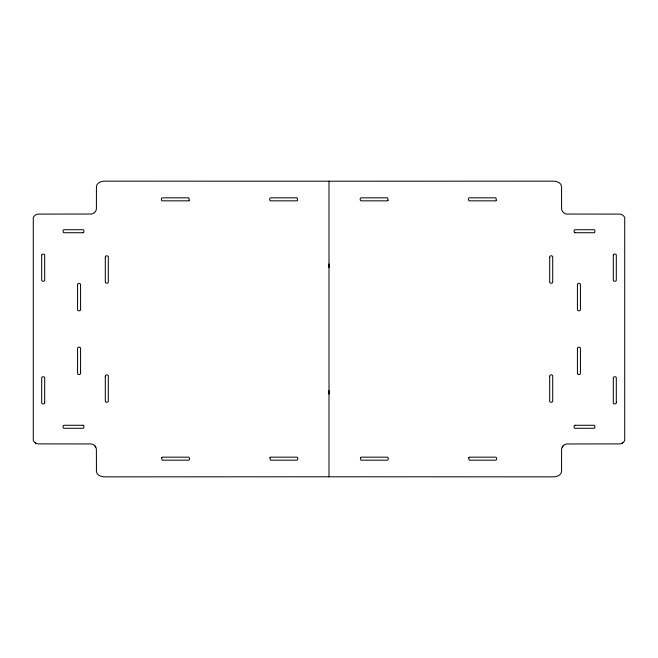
<?xml version="1.0" encoding="UTF-8"?>
<svg xmlns="http://www.w3.org/2000/svg" width="658" height="658" viewBox="0 0 658 658"><rect width="100%" height="100%" fill="white"/><g stroke="black" fill="none" stroke-linecap="round" stroke-linejoin="round"><path stroke-width="0.99" d="M35.228 442.801A5.651 5.651 0 0 0 38.296 443.895L91.207 443.944A5.963 5.963 0 0 1 96.389 449.266L96.438 471.218C96.512 475.537 101.801 477.017 105.362 476.853L329 476.795L329 394.084L329 181.205L105.362 181.147C101.801 180.983 96.512 182.463 96.438 186.782L96.405 208.718A5.955 5.955 0 0 1 95.739 210.93A6.012 6.012 0 0 1 94.324 212.682M83.048 232.718L64.073 232.726A0.962 0.962 0 0 1 63.135 231.764L63.135 230.678A0.962 0.962 0 0 1 64.048 229.716L83.023 229.724A0.962 0.962 0 0 1 83.862 230.687L83.862 231.748A0.962 0.962 0 0 1 83.048 232.718M574.952 425.282L593.927 425.274A0.962 0.962 0 0 1 594.865 426.236L594.865 427.322A0.962 0.962 0 0 1 593.952 428.284L574.977 428.276A0.962 0.962 0 0 1 574.138 427.313L574.138 426.252A0.962 0.962 0 0 1 574.952 425.282M329 181.205L552.638 181.147C556.199 180.983 561.488 182.463 561.562 186.782L561.595 208.718A5.963 5.963 0 0 0 562.277 210.947A6.012 6.012 0 0 0 563.676 212.682A5.963 5.963 0 0 0 566.793 214.056L619.704 214.105A5.651 5.651 0 0 1 621.851 214.64A5.7 5.7 0 0 1 624.722 217.724L624.722 440.276A5.7 5.7 0 0 1 621.851 443.36M329 476.795L552.638 476.853C556.199 477.017 561.488 475.537 561.562 471.218L561.595 449.282A5.955 5.955 0 0 1 566.777 443.969L619.704 443.895A5.651 5.651 0 0 0 622.772 442.801M574.952 232.718L593.927 232.726A0.962 0.962 0 0 0 594.865 231.764L594.865 230.678A0.962 0.962 0 0 0 593.952 229.716L574.977 229.724A0.962 0.962 0 0 0 574.138 230.687L574.138 231.748A0.962 0.962 0 0 0 574.952 232.718M83.048 425.282L64.073 425.274A0.962 0.962 0 0 0 63.135 426.236L63.135 427.322A0.962 0.962 0 0 0 64.048 428.284L83.023 428.276A0.962 0.962 0 0 0 83.862 427.313L83.862 426.252A0.962 0.962 0 0 0 83.048 425.282M329 263.916L329 267.518M329 390.474L329 394.084M94.341 212.666A5.955 5.955 0 0 1 91.223 214.031L38.296 214.105A5.651 5.651 0 0 0 36.149 214.64A5.7 5.7 0 0 0 33.278 217.724L33.278 440.276A5.7 5.7 0 0 0 36.149 443.36M94.324 445.318A6.012 6.012 0 0 1 95.739 447.07M562.261 447.07A6.012 6.012 0 0 1 563.676 445.318M41.693 255.214L41.701 280.275A1.102 1.102 0 0 0 42.803 281.205L43.593 281.205A1.102 1.102 0 0 0 44.695 280.242L44.703 255.181A1.094 1.094 0 0 0 43.601 254.136L42.795 254.136A1.094 1.094 0 0 0 41.693 255.214M77.562 285.301L77.562 308.931C76.789 311.719 81.592 311.399 80.572 308.684L80.572 285.695C81.691 282.924 76.854 282.455 77.562 285.301M105.296 376.754L105.296 400.385C104.523 403.173 109.335 402.852 108.307 400.13L108.307 377.141C109.434 374.386 104.564 373.876 105.296 376.754M105.296 257.697L105.296 281.328C104.523 284.116 109.335 283.795 108.307 281.073L108.307 258.084C109.434 255.329 104.564 254.819 105.296 257.697M577.428 349.316L577.428 372.305C576.301 375.068 581.178 375.578 580.438 372.699L580.438 349.069C581.211 346.281 576.408 346.601 577.428 349.316M616.307 401.956L616.307 402.786A1.094 1.094 0 0 1 615.205 403.864L614.399 403.864A1.094 1.094 0 0 1 613.297 402.819L613.305 377.758A1.102 1.102 0 0 1 614.408 376.795L615.197 376.795A1.102 1.102 0 0 1 616.299 377.725L616.307 401.956M44.703 402.17L44.703 402.819A1.094 1.094 0 0 1 43.601 403.864L42.795 403.864A1.094 1.094 0 0 1 41.693 402.786L41.701 377.725A1.102 1.102 0 0 1 42.803 376.795L43.593 376.795A1.102 1.102 0 0 1 44.695 377.758L44.703 402.17M80.572 372.305C81.691 375.076 76.854 375.545 77.562 372.699L77.562 349.069C76.789 346.281 81.592 346.601 80.572 349.316L80.572 372.305M189.282 200.229L188.739 200.838L162.189 200.838C161.004 200.6 161.054 197.663 162.46 197.828L188.78 197.836L189.282 200.229M297.589 200.229L297.046 200.838L270.496 200.838C269.311 200.6 269.361 197.663 270.767 197.828L297.087 197.836L297.589 200.229M360.411 457.697L360.913 460.172L387.233 460.172C388.639 460.337 388.681 457.409 387.504 457.162L360.954 457.162L360.411 457.697M468.718 457.697L469.22 460.172L495.54 460.172C496.946 460.337 496.987 457.409 495.811 457.162L469.261 457.162L468.718 457.697M549.693 257.549L549.693 281.073C548.665 283.795 553.477 284.116 552.704 281.328L552.704 257.697C553.526 255.189 549.035 255.024 549.693 257.549M549.693 376.606L549.693 400.13C548.665 402.852 553.477 403.173 552.704 400.385L552.704 376.754C553.526 374.246 549.035 374.081 549.693 376.606M577.436 285.153L577.428 308.684C576.408 311.399 581.211 311.719 580.438 308.931L580.438 285.301C581.244 282.808 576.778 282.627 577.436 285.153M613.297 255.181L613.305 280.242A1.102 1.102 0 0 0 614.408 281.205L615.197 281.205A1.102 1.102 0 0 0 616.299 280.275L616.307 255.214A1.094 1.094 0 0 0 615.205 254.136L614.399 254.136A1.094 1.094 0 0 0 613.297 255.181M161.621 457.68L162.115 460.172L188.287 460.172C189.833 460.534 189.923 457.466 188.739 457.162L162.189 457.162L161.621 457.68M269.928 457.68L270.422 460.172L296.594 460.172C298.14 460.534 298.23 457.466 297.046 457.162L270.496 457.162L269.928 457.68M388.072 200.246L387.504 200.838L360.954 200.838C359.753 200.534 359.868 197.466 361.406 197.828L387.578 197.836L388.072 200.246M496.379 200.246L495.811 200.838L469.261 200.838C468.06 200.534 468.175 197.466 469.713 197.828L495.885 197.836L496.379 200.246"/></g></svg>
